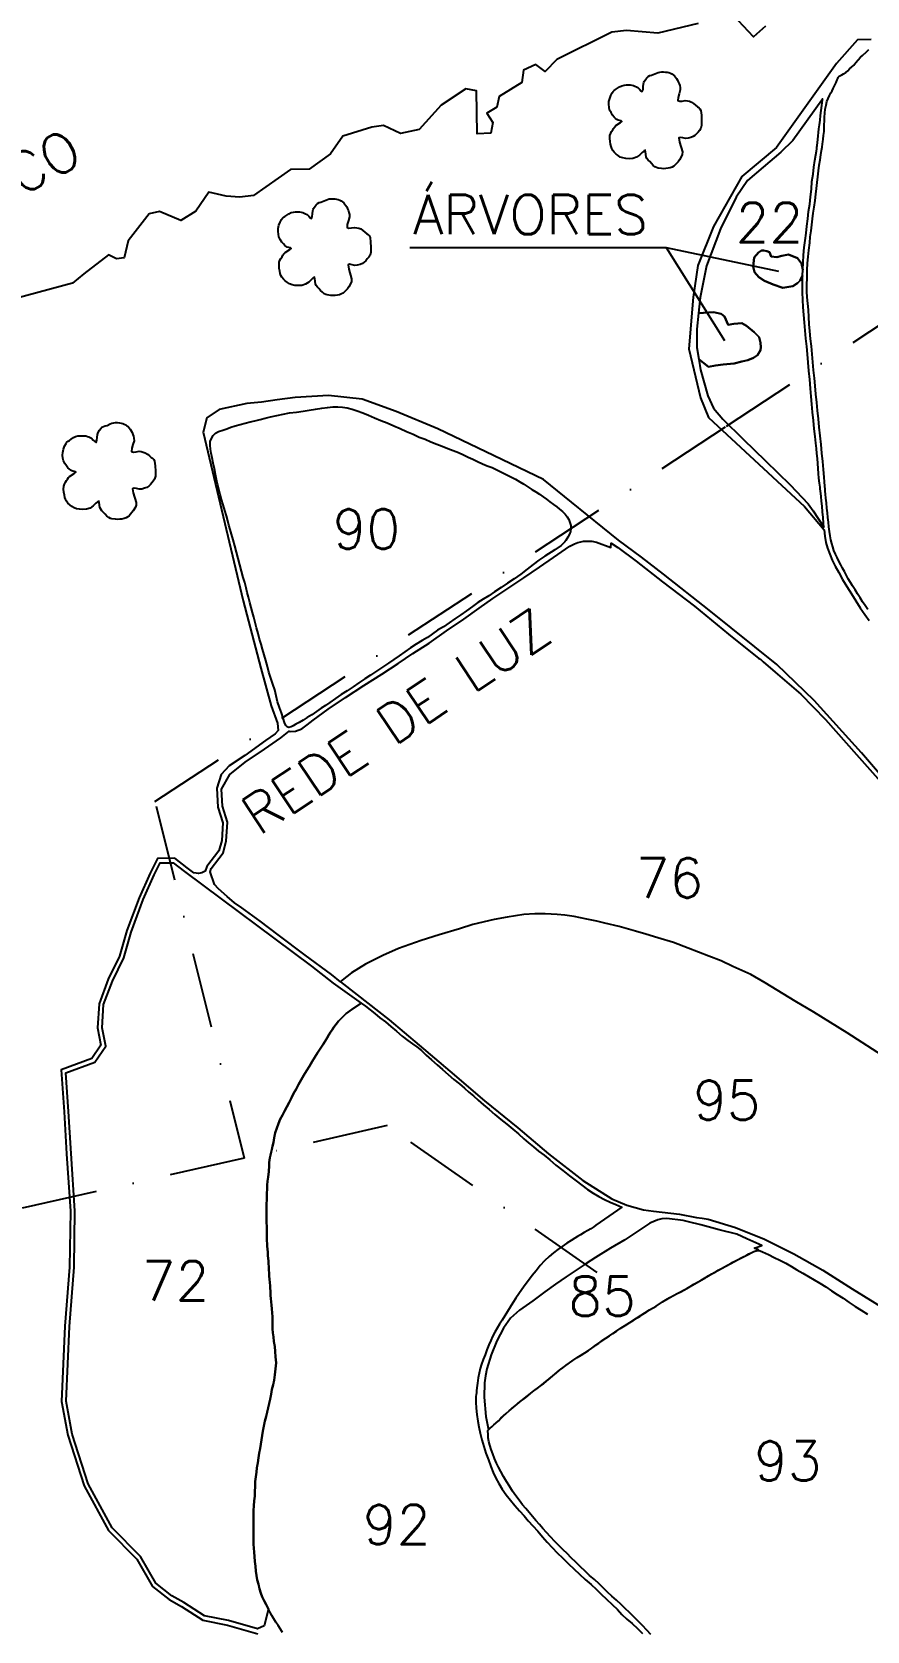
# Model space of a CAD drawing. Header units: feet. Extents: x 755577 to 761517, y 7815288 to 7819488.
# Drawn here: x 757517 to 758068, y 7817571 to 7818626 of the extents above; entities that cross this region are included whole.
import ezdxf

# ---------------------------------------------------------------- set-up
doc = ezdxf.new("R2010")
doc.units = ezdxf.units.FT
doc.header["$MEASUREMENT"] = 0
doc.linetypes.add('CONTINUO', pattern=[0])
doc.linetypes.add('DASHDOT', pattern=[1, 0.5, -0.25, 0, -0.25])
for name, color, linetype in [('0114000209', 1, 'Continuous'), ('0114000209022', 5, 'Continuous'), ('0114000209072', 5, 'Continuous'), ('0114000209076', 5, 'Continuous'), ('0114000209085', 5, 'Continuous'), ('0114000209089', 5, 'Continuous'), ('0114000209090', 5, 'Continuous'), ('0114000209092', 5, 'Continuous'), ('CURSOS_D_AGUA', 4, 'Continuous'), ('H-MATO', 94, 'Continuous'), ('REDE_DE_LUZ', 6, 'DASHDOT'), ('TEXTO', 7, 'Continuous'), ('ÁRVORE', 3, 'Continuous')]:
    doc.layers.add(name, color=color, linetype=linetype)
doc.layers.add('0114000209093', color=5, linetype='Continuous', lineweight=25)
doc.layers.add('0114000209095', color=5, linetype='Continuous', lineweight=25)
doc.styles.add('ROMANS', font='romans')
doc.styles.add('Simplex', font='simplex.shx')

msp = doc.modelspace()

# ---------------------------------------------------------------- linework, layer by layer
at = {"linetype": 'ByBlock'}
msp.add_lwpolyline([(758082, 7817948.4), (758055.3, 7817965.5), (758033.4, 7817979.1), (758020.9, 7817986.4), (758001.2, 7817998.5), (757991.7, 7818003.9), (757979.9, 7818009.3), (757972.2, 7818013), (757964.1, 7818016.1), (757950.3, 7818021.4), (757940.7, 7818025.1), (757930.4, 7818028.3), (757922.4, 7818030.7), (757915.6, 7818032.5), (757904.8, 7818035.6), (757895.4, 7818037.8), (757890.2, 7818039.1), (757883.6, 7818040.5), (757875.2, 7818042.3), (757869, 7818043.2), (757864, 7818043.7), (757856.1, 7818044.1), (757849.3, 7818044.1), (757842, 7818043.7), (757830.9, 7818041.9), (757822.3, 7818040.3), (757808.4, 7818037), (757799.5, 7818034.1), (757786, 7818030.1), (757774.2, 7818026.4), (757759.2, 7818021.1), (757748.9, 7818016.5), (757737.5, 7818010.8), (757728.2, 7818005.1), (757722.1, 7818000.2), (757721.1, 7817999.2)], dxfattribs=at)
at = {"layer": '0114000209'}
for points in [[(758071.2, 7818621), (758062.2, 7818620.8), (758048.3, 7818605.3), (758008.7, 7818549.7), (757985.8, 7818530.6), (757967.2, 7818497.6), (757956.8, 7818471.9), (757953.7, 7818450.9), (757950.8, 7818416.9), (757958.5, 7818384.5), (757963.8, 7818371.7), (758027.2, 7818312.8), (758040.2, 7818297.5), (758040.6, 7818293.3), (758041.3, 7818289.2), (758042.3, 7818285.3), (758043.8, 7818281.4), (758045.5, 7818277.5), (758047.4, 7818273.5), (758049.7, 7818269.2), (758052.2, 7818264.7), (758055, 7818260.1), (758058.1, 7818255.2), (758061.1, 7818250.5), (758063.9, 7818245.9), (758066.9, 7818241.6), (758069.9, 7818237.6)], [(758090.1, 7818120.9), (758064.7, 7818150.2), (758033.6, 7818184.8), (758009, 7818208.6), (757964.2, 7818244.5), (757934.2, 7818268.1), (757919.6, 7818279.5), (757904.5, 7818290.7), (757873.4, 7818315.7), (757855, 7818330.7), (757816.8, 7818348.9), (757785.3, 7818364.1), (757757.7, 7818375.5), (757735.2, 7818383.8), (757713.1, 7818386.1), (757691, 7818384.8), (757679.3, 7818383.2), (757668.9, 7818381.8), (757659.2, 7818380.9), (757640.9, 7818376.8), (757632.7, 7818371.4), (757630.3, 7818361.9), (757656.7, 7818250.6), (757668.4, 7818206.1), (757675.2, 7818181.2), (757679.4, 7818169.8), (757679.8, 7818165.1), (757677.9, 7818162.9), (757671.5, 7818158.4), (757657.9, 7818148.6), (757647.6, 7818141.7), (757642.3, 7818136.1), (757639.5, 7818127), (757640.1, 7818114.5), (757643.4, 7818104), (757642.7, 7818092.4), (757640.7, 7818085.6), (757632.8, 7818075.2), (757631.6, 7818072.3), (757629.4, 7818071.2), (757627.3, 7818070.6), (757624.2, 7818071.2), (757619.9, 7818074.4), (757611.7, 7818080.8), (757600.2, 7818080.5), (757595.4, 7818070.9), (757588.1, 7818054.5), (757580.1, 7818033), (757575.2, 7818016.1), (757567.8, 7818000.9), (757561.7, 7817984.7), (757560.7, 7817968.7), (757562.9, 7817957.4), (757556.9, 7817948.6), (757536.6, 7817941.1), (757538.6, 7817913.4), (757540.2, 7817885.6), (757542.8, 7817847.9), (757542.3, 7817810.9), (757539.1, 7817772), (757536.9, 7817722.1), (757541.1, 7817700), (757551.9, 7817666.6), (757568, 7817637.1), (757586.7, 7817618.2), (757596.9, 7817600.2), (757608, 7817591.5), (757616, 7817587), (757630.2, 7817577.8), (757646.4, 7817574.6), (757666.5, 7817568.9)]]:
    msp.add_lwpolyline(points, dxfattribs=at)
at = {"layer": '0114000209022', "linetype": 'Continuous'}
msp.add_lwpolyline([(758025.9, 7818465.2), (758024.3, 7818462.1), (758022.6, 7818460.3), (758019.4, 7818458.3), (758012.8, 7818457.2), (758006.4, 7818459.4), (758000.7, 7818461.7), (757997.1, 7818464.2), (757994.1, 7818467.5), (757993.2, 7818471.3), (757994, 7818477.2), (757996.9, 7818480.4), (757998.7, 7818481.7), (758000.4, 7818481.9), (758002.3, 7818481.4), (758004, 7818480.6), (758005.1, 7818477.9), (758009, 7818477.3), (758012.1, 7818478.2), (758016.5, 7818479.1), (758022.6, 7818476.8), (758025.1, 7818473.3), (758026, 7818469), (758026, 7818469.1), (758026.2, 7818473.8), (758026.5, 7818478.7), (758026.9, 7818483.7), (758027.5, 7818488.5), (758028.2, 7818493.2), (758028.8, 7818497.8), (758029.4, 7818502.6), (758029.9, 7818507.5), (758030.6, 7818512.4), (758031.1, 7818517.3), (758031.7, 7818522.3), (758032.1, 7818527.3), (758032.8, 7818532.2), (758033.4, 7818536.8), (758034, 7818541.3), (758034.7, 7818545), (758035.1, 7818547.3), (758035.3, 7818548.9), (758035.4, 7818550.1), (758035.5, 7818551.2), (758035.7, 7818553), (758035.9, 7818555), (758036.1, 7818557.4), (758036.4, 7818559.7), (758036.7, 7818562.1), (758037.1, 7818564.8), (758037.4, 7818567.8), (758037.7, 7818570.9), (758038.1, 7818574.1), (758038.5, 7818577.4), (758039, 7818581), (758039.1, 7818581.8), (758038.6, 7818581), (758019.4, 7818554.5), (758011.6, 7818546.8), (757999.8, 7818536.8), (757989.5, 7818528.1), (757982.1, 7818517.1), (757971.8, 7818496.2), (757962.4, 7818471.6), (757958.4, 7818450.8), (757957.3, 7818440.4), (757967.2, 7818441.1), (757972.1, 7818440), (757974.3, 7818438.2), (757976.7, 7818432.7), (757980.5, 7818433.3), (757985.7, 7818433.8), (757988.9, 7818432), (757994, 7818427.8), (757997.2, 7818424.6), (757998.1, 7818420.9), (757998.4, 7818418.1), (757998.1, 7818416.1), (757996.2, 7818412.8), (757993.5, 7818410.9), (757989.7, 7818409.5), (757985.8, 7818408.5), (757980.8, 7818407.2), (757973.4, 7818406.5), (757968.5, 7818406), (757963.8, 7818405.1), (757960.8, 7818407.4), (757957.4, 7818410), (757958.5, 7818403), (757963.3, 7818385.8), (757967.2, 7818377.7), (757973.3, 7818370.6), (757986.7, 7818357.3), (758001.4, 7818342.9), (758017.7, 7818327.1), (758029.5, 7818314.7), (758032.8, 7818310.1), (758040, 7818299.3), (758039.7, 7818301.8), (758039.4, 7818305.6), (758039.1, 7818309.4), (758038.8, 7818313.1), (758038.4, 7818316.4), (758038.1, 7818319.5), (758037.8, 7818323.1), (758037.6, 7818324), (758037.4, 7818325.7), (758037, 7818328.3), (758036.6, 7818331.5), (758036.4, 7818334.7), (758036.2, 7818337.9), (758036, 7818341.2), (758035.7, 7818344.5), (758035.4, 7818347.8), (758035, 7818351.1), (758034.6, 7818354.7), (758034.1, 7818359), (758033.6, 7818364.1), (758033.1, 7818369.6), (758032.5, 7818375.1), (758032, 7818380.3), (758031.6, 7818385.4), (758031.1, 7818390.8), (758030.6, 7818396.6), (758030, 7818402.3), (758029.6, 7818407.9), (758029.1, 7818413.3), (758028.6, 7818418.5), (758028.1, 7818423.7), (758027.6, 7818429), (758027.1, 7818434.3), (758026.7, 7818439.4), (758026.3, 7818444.4), (758026, 7818449.2), (758025.9, 7818454.1), (758025.9, 7818459), (758025.9, 7818464.1)], close=True, dxfattribs=at)
at = {"layer": '0114000209072'}
msp.add_lwpolyline([(757673.4, 7817585.3), (757670.7, 7817574.2), (757666.2, 7817572.1), (757647.1, 7817577.6), (757631.3, 7817580.7), (757617.6, 7817589.6), (757609.7, 7817594), (757599.2, 7817602.2), (757589.1, 7817620), (757570.4, 7817638.9), (757554.6, 7817667.8), (757544, 7817700.7), (757539.9, 7817722.4), (757542.1, 7817771.8), (757545.3, 7817810.8), (757545.8, 7817848), (757543.2, 7817885.8), (757541.6, 7817913.6), (757539.7, 7817939), (757558.8, 7817946.1), (757566.1, 7817956.7), (757563.7, 7817968.9), (757564.7, 7817984.1), (757570.6, 7817999.7), (757578, 7818015), (757582.9, 7818032), (757590.9, 7818053.4), (757598.1, 7818069.7), (757602.1, 7818077.6), (757610.7, 7818077.8), (757618.1, 7818072), (757701.9, 7818009.6), (757716.2, 7817998.3), (757734.7, 7817985.1), (757728.4, 7817981), (757727.1, 7817980), (757726, 7817979.2), (757724.8, 7817978.2), (757723.1, 7817976.7), (757719.7, 7817973.3), (757718.1, 7817971.2), (757716.6, 7817969.2), (757715.4, 7817967.5), (757714.4, 7817965.9), (757713.4, 7817964.1), (757712.1, 7817962.1), (757710.8, 7817960), (757709.3, 7817957.6), (757707.6, 7817955), (757705.9, 7817952.2), (757704, 7817949.4), (757702.3, 7817946.5), (757700.5, 7817943.5), (757698.6, 7817940.4), (757696.8, 7817937.5), (757695.1, 7817934.5), (757693.4, 7817931.4), (757691.7, 7817928.4), (757690.1, 7817925.4), (757688.7, 7817922.5), (757687.1, 7817919.6), (757685.6, 7817916.7), (757684.1, 7817913.8), (757682.7, 7817911.2), (757681.3, 7817908.5), (757680, 7817905.6), (757678.9, 7817902.6), (757678, 7817899.5), (757677.3, 7817896.2), (757676.7, 7817893.2), (757676.2, 7817890.7), (757675.7, 7817888.6), (757675.3, 7817886.7), (757674.8, 7817884.8), (757674.3, 7817883.1), (757674.1, 7817881.5), (757673.9, 7817879.9), (757673.9, 7817878.6), (757673.9, 7817877.3), (757673.9, 7817876.3), (757673.8, 7817875.3), (757673.7, 7817873.8), (757673.5, 7817872.3), (757673.2, 7817870.2), (757672.9, 7817867.6), (757672.7, 7817864.9), (757672.6, 7817862.3), (757672.5, 7817859.8), (757672.4, 7817857.4), (757672.3, 7817855.1), (757672.2, 7817852.9), (757672.2, 7817851), (757672.1, 7817849.1), (757672.1, 7817847.2), (757672.1, 7817845.4), (757672.2, 7817843.7), (757672.2, 7817842.2), (757672.2, 7817840.2), (757672.3, 7817837.9), (757672.4, 7817835.7), (757672.3, 7817833.7), (757672.3, 7817831.9), (757672.4, 7817830), (757672.5, 7817828.3), (757672.6, 7817826.5), (757672.7, 7817824.7), (757672.8, 7817822.8), (757673, 7817820.7), (757673.1, 7817818.5), (757673.3, 7817816.6), (757673.4, 7817815), (757673.6, 7817813.1), (757673.7, 7817811.2), (757673.8, 7817809.1), (757673.9, 7817807), (757674, 7817805), (757674.2, 7817802.9), (757674.4, 7817800.7), (757674.5, 7817798.6), (757674.6, 7817796.8), (757674.8, 7817795.2), (757674.9, 7817793.6), (757674.9, 7817792.2), (757675.1, 7817790.2), (757675.3, 7817787.9), (757675.5, 7817785.7), (757675.7, 7817783.4), (757676, 7817780.8), (757676.1, 7817778), (757676.1, 7817775.4), (757676.1, 7817772.9), (757676.2, 7817770.2), (757676.4, 7817767.6), (757676.7, 7817764.9), (757677.1, 7817761.9), (757677.6, 7817758.4), (757677.9, 7817755.2), (757678.1, 7817751.7), (757678.5, 7817747.8), (757678.2, 7817743.7), (757677.6, 7817739.9), (757677.2, 7817736.3), (757676.5, 7817733.1), (757675.8, 7817730.1), (757675.2, 7817727), (757674.6, 7817723.8), (757673.9, 7817720.8), (757673.3, 7817718), (757672.7, 7817715.2), (757671.9, 7817712.4), (757671.1, 7817709.2), (757670.4, 7817705.9), (757669.8, 7817702.7), (757669.3, 7817699.7), (757668.8, 7817696.8), (757668.4, 7817694), (757668, 7817691.1), (757667.4, 7817688.1), (757666.9, 7817685), (757666.4, 7817681.7), (757665.9, 7817678.5), (757665.5, 7817675.5), (757665.1, 7817672.5), (757664.8, 7817669.4), (757664.7, 7817666.2), (757664.5, 7817662.9), (757664.4, 7817659.8), (757664.1, 7817656.6), (757663.9, 7817653.4), (757663.7, 7817650.2), (757663.5, 7817646.9), (757663.5, 7817643.7), (757663.6, 7817640.8), (757663.6, 7817638.1), (757663.6, 7817635.6), (757663.6, 7817633.2), (757663.7, 7817630.9), (757663.7, 7817628.1), (757663.9, 7817625.4), (757664.1, 7817622.8), (757664.3, 7817619.8), (757664.5, 7817616.7), (757664.9, 7817613.5), (757665.2, 7817610.3), (757665.6, 7817607.3), (757666.1, 7817604.5), (757666.8, 7817601.6), (757667.5, 7817598.6), (757668.4, 7817595.8), (757669.4, 7817593.2), (757670.6, 7817590.7), (757671.9, 7817588.2), (757673.2, 7817585.7)], close=True, dxfattribs=at)
at = {"layer": '0114000209076'}
for points in [[(757721.1, 7817999.2), (757715.1, 7818003.9), (757697.6, 7818016.8), (757679.9, 7818030.2), (757668, 7818039.2), (757656, 7818047.9), (757651, 7818051.4), (757646.3, 7818055.4), (757640.6, 7818060.6), (757637.9, 7818063.5), (757635.1, 7818071.7), (757635.6, 7818073.9), (757640.8, 7818080.6), (757643.5, 7818084.2), (757645.6, 7818091.9), (757646.4, 7818104.6), (757643.1, 7818115), (757642.5, 7818126.4), (757647.9, 7818136.1), (757658.2, 7818144.2), (757670.9, 7818152.7), (757681.6, 7818160.2), (757687.1, 7818164.5), (757687.7, 7818164.3), (757691.4, 7818164.5), (757695.5, 7818166.1), (757699.1, 7818168.8), (757703, 7818171.8), (757712.9, 7818179), (757724.3, 7818186.8), (757736.3, 7818194.7), (757748.3, 7818202.2), (757759.1, 7818209.2), (757768.7, 7818215.8), (757779.5, 7818222.6), (757790.9, 7818230.7), (757802.3, 7818238.6), (757812.5, 7818245.7), (757821.6, 7818252.2), (757842, 7818265.7), (757852.4, 7818272.8), (757861.6, 7818279.3), (757872.3, 7818286.6), (757875.3, 7818288.2), (757877.7, 7818289.1), (757879.6, 7818289.6), (757881.4, 7818289.9), (757883.9, 7818290), (757886.8, 7818289.9), (757890, 7818289.4), (757899.3, 7818285.9), (757899.6, 7818288.6), (757904.1, 7818285.9), (757916.1, 7818276.7), (757933.5, 7818263.2), (757954.5, 7818247), (757977.1, 7818228.6), (757997.1, 7818212.5), (757998.1, 7818212), (757999.9, 7818210.4), (758007.9, 7818203.6), (758024.7, 7818189), (758041.1, 7818172.3), (758061.5, 7818149.2), (758079, 7818129.3)], [(758082, 7817948.4), (758055.3, 7817965.5), (758033.4, 7817979.1), (758020.9, 7817986.4), (758001.2, 7817998.5), (757991.7, 7818003.9), (757979.9, 7818009.3), (757972.2, 7818013), (757964.1, 7818016.1), (757950.3, 7818021.4), (757940.7, 7818025.1), (757930.4, 7818028.3), (757922.4, 7818030.7), (757915.6, 7818032.5), (757904.8, 7818035.6), (757895.4, 7818037.8), (757890.2, 7818039.1), (757883.6, 7818040.5), (757875.2, 7818042.3), (757869, 7818043.2), (757864, 7818043.7), (757856.1, 7818044.1), (757849.3, 7818044.1), (757842, 7818043.7), (757830.9, 7818041.9), (757822.3, 7818040.3), (757808.4, 7818037), (757799.5, 7818034.1), (757786, 7818030.1), (757774.2, 7818026.4), (757759.2, 7818021.1), (757748.9, 7818016.5), (757737.5, 7818010.8), (757728.2, 7818005.1), (757722.1, 7818000.2), (757721.1, 7817999.2)]]:
    msp.add_lwpolyline(points, dxfattribs=at)
at = {"layer": '0114000209085', "elevation": 650.3}
msp.add_lwpolyline([(757994, 7817823.5), (757999.1, 7817825.1), (757989.1, 7817829.5), (757982.6, 7817832.6), (757970.9, 7817835.6), (757958.8, 7817838.9), (757950.7, 7817840.8), (757947, 7817841.7), (757936.4, 7817842.9), (757933.1, 7817842.7), (757930.3, 7817842), (757925.2, 7817839.8), (757913.2, 7817832), (757908.6, 7817829), (757899.1, 7817823.3), (757889.3, 7817817.2), (757883, 7817813.2), (757876.5, 7817808.9), (757869.8, 7817804.4), (757862.9, 7817799.6), (757855.9, 7817794.5), (757847.8, 7817788.6), (757839.2, 7817782.4), (757833.1, 7817777.2), (757828.6, 7817770.7), (757824.1, 7817762.2), (757820.4, 7817753), (757817.6, 7817743.8), (757816.6, 7817739.1), (757816, 7817734.5), (757815.7, 7817725.1), (757816.8, 7817712.2), (757818.6, 7817703.6), (757818.8, 7817703.8), (757819.8, 7817704.6), (757822.2, 7817706.7), (757825.3, 7817709.5), (757828.5, 7817712.7), (757832.2, 7817716), (757840.3, 7817722.7), (757848.6, 7817729.2), (757852.8, 7817732.3), (757861.2, 7817739.1), (757865.6, 7817742.8), (757872.1, 7817747.7), (757877.2, 7817751.2), (757882.3, 7817754.3), (757886.9, 7817757.4), (757891.4, 7817760.8), (757898.4, 7817765.6), (757905.5, 7817770.3), (757912, 7817774.3), (757916.3, 7817777.1), (757924.9, 7817782.6), (757929.2, 7817785.2), (757933.4, 7817787.9), (757938.2, 7817790.8), (757943.2, 7817793.5), (757949.6, 7817796.7), (757951.8, 7817798.2), (757958.9, 7817802.3), (757966, 7817806.4), (757972.4, 7817810), (757978.1, 7817813.1), (757983.3, 7817816), (757988.6, 7817818.6), (757993.8, 7817821.3), (757996.8, 7817822.2)], close=True, dxfattribs=at)
at = {"layer": '0114000209089'}
msp.add_lwpolyline([(758069, 7818244.9), (758067.2, 7818247.5), (758065.5, 7818250), (758063.9, 7818252.6), (758062.2, 7818255.3), (758060.5, 7818257.9), (758058.9, 7818260.4), (758057.4, 7818262.8), (758056, 7818265.2), (758054.6, 7818267.7), (758053.5, 7818270), (758052.3, 7818272.2), (758051.2, 7818274.4), (758049.9, 7818276.8), (758048.7, 7818279.2), (758047.6, 7818281.5), (758046.6, 7818283.9), (758045.8, 7818286.2), (758045.1, 7818288.5), (758044.6, 7818290.8), (758044.1, 7818293.5), (758043.7, 7818296.4), (758043.3, 7818299.4), (758042.9, 7818302.6), (758042.6, 7818305.6), (758042.3, 7818308.6), (758041.9, 7818311.8), (758041.7, 7818315.2), (758041.3, 7818318.3), (758041.1, 7818321.1), (758040.9, 7818323), (758040.9, 7818324.2), (758040.5, 7818326.2), (758040.4, 7818329.2), (758040.1, 7818332.3), (758039.7, 7818337.2), (758039.2, 7818342.5), (758038.7, 7818348.1), (758038.1, 7818353.7), (758037.5, 7818359.4), (758036.9, 7818365.2), (758036.4, 7818370.8), (758035.7, 7818376.2), (758035.2, 7818381.6), (758034.6, 7818387), (758034.1, 7818392.4), (758033.7, 7818397.6), (758033.2, 7818402.9), (758032.7, 7818408.2), (758032.3, 7818413.5), (758031.7, 7818418.6), (758031.2, 7818423.6), (758030.7, 7818428.5), (758030.3, 7818433.2), (758030, 7818437.9), (758029.7, 7818442.6), (758029.3, 7818446.9), (758029, 7818450.9), (758028.8, 7818454.8), (758028.8, 7818459.1), (758028.9, 7818463.8), (758029, 7818468.8), (758029.2, 7818473.4), (758029.6, 7818477.6), (758030, 7818482.1), (758030.6, 7818486.8), (758031, 7818490.9), (758031.5, 7818494.8), (758031.9, 7818498.8), (758032.4, 7818502.7), (758032.9, 7818506.5), (758033.5, 7818510.5), (758034.1, 7818514.7), (758034.6, 7818518.9), (758035, 7818522.8), (758035.5, 7818526.7), (758036, 7818530.5), (758036.4, 7818534.4), (758036.9, 7818538.1), (758037.4, 7818541.6), (758037.9, 7818544.9), (758038.4, 7818547.7), (758038.9, 7818549.9), (758039.1, 7818552.1), (758039.3, 7818553.6), (758039.5, 7818555.3), (758039.8, 7818557.7), (758040.1, 7818560.4), (758040.2, 7818562.9), (758040.2, 7818565), (758040.3, 7818567.1), (758040.3, 7818569.7), (758040.5, 7818572.4), (758040.9, 7818575.1), (758041.5, 7818577.8), (758042, 7818580.2), (758042.7, 7818582.2), (758043.6, 7818584.2), (758044.5, 7818585.8), (758045.4, 7818587.2), (758046.1, 7818588.7), (758047, 7818590.4), (758048.1, 7818592.6), (758048.7, 7818594.4), (758049.1, 7818595.4), (758049.4, 7818595.9), (758049.7, 7818596.4), (758050.1, 7818596.8), (758050.5, 7818597), (758050.9, 7818597.2), (758051.7, 7818597.7), (758052.8, 7818598.4), (758054.4, 7818599.3), (758055.8, 7818600.4), (758056.9, 7818601.6), (758058.2, 7818602.8), (758059.6, 7818604.2), (758061.1, 7818605.8), (758062.5, 7818607.6), (758064.1, 7818609.3), (758065.5, 7818610.6), (758068, 7818612.9), (758069.7, 7818614.4)], dxfattribs=at)
at = {"layer": '0114000209090'}
msp.add_lwpolyline([(757851.9, 7818277.4), (757848.2, 7818274.5), (757844.2, 7818271.6), (757840, 7818268.3), (757835.7, 7818265.1), (757831.3, 7818262.2), (757827, 7818259.3), (757822.7, 7818256.5), (757818.8, 7818253.9), (757815.2, 7818251.7), (757811.6, 7818249.4), (757808, 7818246.8), (757804.2, 7818244), (757800.3, 7818241.4), (757796.5, 7818238.7), (757792.7, 7818236.1), (757789, 7818233.5), (757785.1, 7818231.2), (757781.7, 7818228.8), (757778.3, 7818226.5), (757774.8, 7818224.4), (757770.9, 7818222.1), (757767.1, 7818219.6), (757763.4, 7818217), (757759.8, 7818214.3), (757756.3, 7818211.8), (757752.6, 7818209.5), (757748.7, 7818206.9), (757744.7, 7818204.2), (757740.9, 7818201.6), (757737, 7818199.1), (757733.2, 7818196.5), (757729.3, 7818193.9), (757725.4, 7818191.3), (757721.5, 7818188.7), (757717.6, 7818186.1), (757714, 7818183.6), (757711, 7818181.6), (757708.3, 7818179.7), (757705.1, 7818177.6), (757702, 7818175.4), (757699.1, 7818173.6), (757696.3, 7818171.8), (757693.8, 7818170.4), (757691.5, 7818169.2), (757689.7, 7818168.1), (757688.4, 7818167.5), (757687, 7818167.1), (757686.2, 7818167.2), (757685.9, 7818167.5), (757685.6, 7818167.7), (757685, 7818168.4), (757684, 7818170.2), (757683.2, 7818173.2), (757682.1, 7818176.6), (757680.8, 7818180.3), (757679.5, 7818184), (757678.5, 7818187.9), (757677.6, 7818191.8), (757676.4, 7818195.7), (757675.1, 7818199.6), (757673.8, 7818203.5), (757672.9, 7818207.3), (757671.8, 7818211.2), (757670.7, 7818215), (757669.6, 7818218.6), (757668.6, 7818221.9), (757667.6, 7818225.4), (757666.6, 7818229), (757665.6, 7818232.7), (757664.8, 7818236.3), (757663.9, 7818239.8), (757663, 7818243), (757662.1, 7818246.2), (757661.1, 7818249.6), (757660.2, 7818253), (757659.4, 7818256.2), (757658.7, 7818259.2), (757657.9, 7818262.6), (757656.8, 7818266.1), (757655.6, 7818270.1), (757654.5, 7818274.3), (757653.4, 7818278.5), (757652.3, 7818282.8), (757651.3, 7818287), (757650.2, 7818290.9), (757649.1, 7818294.5), (757648.2, 7818297.7), (757647.4, 7818300.6), (757646.7, 7818303.4), (757645.7, 7818306.6), (757644.7, 7818310.2), (757643.5, 7818313.9), (757642.5, 7818317.4), (757641.7, 7818320.8), (757640.8, 7818324.2), (757639.9, 7818327.5), (757639.1, 7818330.7), (757638.5, 7818334), (757637.8, 7818337.7), (757637, 7818341.5), (757636.3, 7818345), (757635.7, 7818348), (757635.3, 7818350.7), (757635.1, 7818353.3), (757635.1, 7818355.7), (757635.8, 7818357.8), (757637, 7818359.7), (757638.5, 7818361.2), (757640.6, 7818362.4), (757643.3, 7818363.3), (757645.9, 7818364.2), (757648.7, 7818365.2), (757651.6, 7818366), (757654.7, 7818367), (757658, 7818367.9), (757661.3, 7818368.8), (757664.5, 7818369.5), (757667.9, 7818370.3), (757671.4, 7818371.2), (757674.9, 7818372.1), (757678.9, 7818373), (757683.1, 7818373.8), (757687.4, 7818374.6), (757691.9, 7818375.2), (757696.3, 7818375.8), (757700.4, 7818376.5), (757704.5, 7818377.2), (757708.6, 7818377.8), (757712.5, 7818378.3), (757716, 7818378.6), (757719.3, 7818378.7), (757722.3, 7818378.4), (757725.3, 7818378), (757728.6, 7818377.2), (757732.1, 7818376.1), (757735.7, 7818374.6), (757739.5, 7818373.1), (757743.5, 7818371.4), (757747.6, 7818369.7), (757751.9, 7818368), (757756.2, 7818366.2), (757760.4, 7818364.4), (757764.6, 7818362.3), (757768.9, 7818360.5), (757773, 7818358.7), (757776.8, 7818357.2), (757780.6, 7818355.6), (757784.5, 7818354.1), (757788.1, 7818352.7), (757791.8, 7818351.2), (757795.4, 7818349.9), (757798.9, 7818348.5), (757802.2, 7818347), (757805.3, 7818345.5), (757808.4, 7818344), (757811.5, 7818342.5), (757814.6, 7818341.1), (757817.8, 7818339.8), (757821, 7818338.5), (757824.2, 7818337.1), (757827.3, 7818335.6), (757830.4, 7818334), (757833.5, 7818332.5), (757836.5, 7818330.9), (757839.4, 7818329.2), (757842, 7818327.6), (757844.5, 7818325.8), (757847.2, 7818324.1), (757849.9, 7818322.5), (757852.4, 7818321), (757854.8, 7818319.3), (757857, 7818317.6), (757859.2, 7818315.9), (757861.5, 7818314.2), (757863.7, 7818312.6), (757865.6, 7818311), (757867.4, 7818309.5), (757869.2, 7818307.7), (757870.6, 7818306), (757871.7, 7818304.2), (757872.4, 7818302.4), (757872.9, 7818300.3), (757873, 7818298.1), (757872.8, 7818296.3), (757872.2, 7818294.6), (757871.1, 7818292.6), (757869.6, 7818290.4), (757869, 7818289.5), (757866.5, 7818287.2), (757862.4, 7818284.3), (757855.9, 7818280.1)], close=True, dxfattribs=at)
at = {"layer": '0114000209092'}
msp.add_lwpolyline([(757682.8, 7817569.8), (757681.5, 7817571.9), (757679.9, 7817574.3), (757678.4, 7817576.5), (757677, 7817578.8), (757675.7, 7817581), (757674.4, 7817583.3), (757673.2, 7817585.7), (757671.9, 7817588.2), (757670.6, 7817590.7), (757669.4, 7817593.2), (757668.4, 7817595.8), (757667.5, 7817598.6), (757666.8, 7817601.6), (757666.1, 7817604.5), (757665.6, 7817607.3), (757665.2, 7817610.3), (757664.9, 7817613.5), (757664.5, 7817616.7), (757664.3, 7817619.8), (757664.1, 7817622.8), (757663.9, 7817625.4), (757663.7, 7817628.1), (757663.7, 7817630.9), (757663.6, 7817633.2), (757663.6, 7817635.6), (757663.6, 7817638.1), (757663.6, 7817640.8), (757663.5, 7817643.7), (757663.5, 7817646.9), (757663.7, 7817650.2), (757663.9, 7817653.4), (757664.1, 7817656.6), (757664.4, 7817659.8), (757664.5, 7817662.9), (757664.7, 7817666.2), (757664.8, 7817669.4), (757665.1, 7817672.5), (757665.5, 7817675.5), (757665.9, 7817678.5), (757666.4, 7817681.7), (757666.9, 7817685), (757667.4, 7817688.1), (757668, 7817691.1), (757668.4, 7817694), (757668.8, 7817696.8), (757669.3, 7817699.7), (757669.8, 7817702.7), (757670.4, 7817705.9), (757671.1, 7817709.2), (757671.9, 7817712.4), (757672.7, 7817715.2), (757673.3, 7817718), (757673.9, 7817720.8), (757674.6, 7817723.8), (757675.2, 7817727), (757675.8, 7817730.1), (757676.5, 7817733.1), (757677.2, 7817736.3), (757677.6, 7817739.9), (757678.2, 7817743.7), (757678.5, 7817747.8), (757678.1, 7817751.7), (757677.9, 7817755.2), (757677.6, 7817758.4), (757677.1, 7817761.9), (757676.7, 7817764.9), (757676.4, 7817767.6), (757676.2, 7817770.2), (757676.1, 7817772.9), (757676.1, 7817775.4), (757676.1, 7817778), (757676, 7817780.8), (757675.7, 7817783.4), (757675.5, 7817785.7), (757675.3, 7817787.9), (757675.1, 7817790.2), (757674.9, 7817792.2), (757674.9, 7817793.6), (757674.8, 7817795.2), (757674.6, 7817796.8), (757674.5, 7817798.6), (757674.4, 7817800.7), (757674.2, 7817802.9), (757674, 7817805), (757673.9, 7817807), (757673.8, 7817809.1), (757673.7, 7817811.2), (757673.6, 7817813.1), (757673.4, 7817815), (757673.3, 7817816.6), (757673.1, 7817818.5), (757673, 7817820.7), (757672.8, 7817822.8), (757672.7, 7817824.7), (757672.6, 7817826.5), (757672.5, 7817828.3), (757672.4, 7817830), (757672.3, 7817831.9), (757672.3, 7817833.7), (757672.4, 7817835.7), (757672.3, 7817837.9), (757672.2, 7817840.2), (757672.2, 7817842.2), (757672.2, 7817843.7), (757672.1, 7817845.4), (757672.1, 7817847.2), (757672.1, 7817849.1), (757672.2, 7817851), (757672.2, 7817852.9), (757672.3, 7817855.1), (757672.4, 7817857.4), (757672.5, 7817859.8), (757672.6, 7817862.3), (757672.7, 7817864.9), (757672.9, 7817867.6), (757673.2, 7817870.2), (757673.5, 7817872.3), (757673.7, 7817873.8), (757673.8, 7817875.3), (757673.9, 7817876.3), (757673.9, 7817877.3), (757673.9, 7817878.6), (757673.9, 7817879.9), (757674.1, 7817881.5), (757674.3, 7817883.1), (757674.8, 7817884.8), (757675.3, 7817886.7), (757675.7, 7817888.6), (757676.2, 7817890.7), (757676.7, 7817893.2), (757677.3, 7817896.2), (757678, 7817899.5), (757678.9, 7817902.6), (757680, 7817905.6), (757681.3, 7817908.5), (757682.7, 7817911.2), (757684.1, 7817913.8), (757685.6, 7817916.7), (757687.1, 7817919.6), (757688.7, 7817922.5), (757690.1, 7817925.4), (757691.7, 7817928.4), (757693.4, 7817931.4), (757695.1, 7817934.5), (757696.8, 7817937.5), (757698.6, 7817940.4), (757700.5, 7817943.5), (757702.3, 7817946.5), (757704, 7817949.4), (757705.9, 7817952.2), (757707.6, 7817955), (757709.3, 7817957.6), (757710.8, 7817960), (757712.1, 7817962.1), (757713.4, 7817964.1), (757714.4, 7817965.9), (757715.4, 7817967.5), (757716.6, 7817969.2), (757718.1, 7817971.2), (757719.7, 7817973.3), (757723.1, 7817976.7), (757724.8, 7817978.2), (757726, 7817979.2), (757727.1, 7817980), (757728.4, 7817981), (757734.7, 7817985.1), (757737.5, 7817983), (757740.6, 7817980.7), (757743.6, 7817978.2), (757747, 7817975.5), (757750.6, 7817972.7), (757754.3, 7817969.7), (757758, 7817966.6), (757761.8, 7817963.3), (757765.5, 7817960.5), (757768.4, 7817958.2), (757771.4, 7817956.2), (757774.4, 7817953.8), (757777.5, 7817950.8), (757781, 7817947.6), (757784.7, 7817944.3), (757788.4, 7817941.2), (757792.1, 7817938), (757795.8, 7817934.8), (757799.5, 7817931.8), (757802.8, 7817928.9), (757805.7, 7817926.3), (757808.8, 7817923.9), (757811.9, 7817921.1), (757815.3, 7817918), (757819, 7817914.8), (757822.9, 7817911.6), (757826.9, 7817908.3), (757830.8, 7817905.2), (757834.7, 7817902), (757838.5, 7817898.8), (757841.9, 7817895.6), (757845.1, 7817892.8), (757848.3, 7817890.2), (757851.7, 7817887.5), (757855.3, 7817884.7), (757859.1, 7817881.6), (757863.1, 7817878.2), (757867.6, 7817874.7), (757872.1, 7817871.2), (757876.5, 7817867.9), (757880.3, 7817864.9), (757884, 7817862.2), (757887.7, 7817859.8), (757891.4, 7817857.6), (757895.1, 7817855.6), (757898.9, 7817853.8), (757902.7, 7817852.2), (757906.7, 7817850.5), (757889.5, 7817838.5), (757888.1, 7817837.5), (757886.2, 7817836.2), (757884.1, 7817835), (757881.7, 7817833.7), (757879.3, 7817832.3), (757877.3, 7817831.1), (757875.6, 7817830), (757873.3, 7817828.4), (757870.4, 7817826.7), (757867.3, 7817824.6), (757864.5, 7817822.6), (757861.6, 7817820.4), (757858.7, 7817817.9), (757855.6, 7817815), (757852.7, 7817811.9), (757850.1, 7817808.5), (757847.5, 7817805.3), (757845.1, 7817802.1), (757842.8, 7817799.1), (757840.7, 7817796.1), (757838.7, 7817793.2), (757836.7, 7817790.3), (757834.8, 7817787.4), (757833, 7817784.5), (757831.2, 7817781.6), (757829.4, 7817778.7), (757827.7, 7817775.9), (757825.9, 7817773.2), (757824.3, 7817770.5), (757822.8, 7817767.9), (757821.4, 7817765.2), (757820.1, 7817762.4), (757818.8, 7817759.5), (757817.6, 7817756.4), (757816.4, 7817753.1), (757815.2, 7817750), (757814.1, 7817746.9), (757813.2, 7817743.9), (757812.5, 7817741), (757811.9, 7817737.8), (757811.3, 7817734.4), (757811, 7817731.3), (757810.8, 7817729.3), (757810.7, 7817728.5), (757810.7, 7817727.6), (757810.6, 7817726.8), (757810.4, 7817725.5), (757810.4, 7817725.2), (757810.4, 7817724.4), (757810.3, 7817721.8), (757810.5, 7817717.9), (757811, 7817713.6), (757811.6, 7817709.3), (757812.2, 7817705.4), (757813.1, 7817701.3), (757814.3, 7817696.8), (757815.5, 7817692.5), (757817, 7817688.2), (757818.6, 7817683.7), (757820.3, 7817679.4), (757821.8, 7817675.4), (757823.6, 7817671.7), (757825.5, 7817668.1), (757827.7, 7817664.4), (757830.3, 7817660.7), (757833.2, 7817657), (757836.1, 7817653.5), (757839.1, 7817650.1), (757842.1, 7817646.7), (757844.9, 7817643.4), (757848, 7817640.2), (757851.1, 7817636.6), (757854.2, 7817632.9), (757857.4, 7817629.3), (757860.6, 7817625.8), (757864, 7817622.3), (757867.7, 7817618.7), (757871.4, 7817615.1), (757875.1, 7817611.6), (757878.8, 7817608.2), (757882.5, 7817604.8), (757886.3, 7817601.5), (757889.6, 7817598.4), (757893, 7817595.1), (757896.6, 7817591.8), (757900.3, 7817588.3), (757903.7, 7817584.9), (757906.7, 7817581.6), (757909.9, 7817578.6), (757913.5, 7817575.6), (757917, 7817572.3), (757920.3, 7817569.1)], dxfattribs=at)
at = {"layer": '0114000209093'}
msp.add_lwpolyline([(757925.8, 7817568.5), (757923.1, 7817571.3), (757920.3, 7817574.3), (757917.5, 7817577.2), (757914.6, 7817580.1), (757911.7, 7817582.9), (757908.9, 7817585.5), (757906.3, 7817588.3), (757903.2, 7817591), (757900.1, 7817593.7), (757897.2, 7817596.3), (757894.5, 7817599.1), (757891.6, 7817601.9), (757888.5, 7817604.7), (757885.3, 7817607.4), (757882.4, 7817610.2), (757879.3, 7817613.1), (757876.2, 7817616.1), (757873.2, 7817619), (757870.6, 7817621.8), (757868, 7817624.3), (757865.3, 7817627), (757862.4, 7817629.9), (757859.6, 7817632.9), (757857, 7817635.7), (757854.6, 7817638.4), (757852.2, 7817641), (757849.9, 7817643.7), (757847.7, 7817646.4), (757845.5, 7817649), (757843.3, 7817651.5), (757841.1, 7817654.1), (757838.9, 7817657), (757836.7, 7817660), (757834.6, 7817663.1), (757832.5, 7817666.3), (757830.5, 7817669.5), (757828.5, 7817672.8), (757826.7, 7817676), (757825.2, 7817678.9), (757824, 7817681.6), (757822.7, 7817684.6), (757821.5, 7817687.6), (757820.4, 7817690.6), (757819.6, 7817693.3), (757818.9, 7817695.9), (757818.5, 7817698.3), (757818.4, 7817700.2), (757818.2, 7817703.1), (757818.8, 7817703.8), (757819.8, 7817704.6), (757821.1, 7817705.7), (757822.2, 7817706.7), (757823.5, 7817707.9), (757825.3, 7817709.5), (757826.9, 7817711.1), (757828.5, 7817712.7), (757830.3, 7817714.3), (757832.2, 7817716), (757834.2, 7817717.7), (757836.3, 7817719.4), (757838.3, 7817721.1), (757840.3, 7817722.7), (757842.3, 7817724.2), (757844.4, 7817725.7), (757846.4, 7817727.4), (757848.6, 7817729.2), (757850.7, 7817730.8), (757852.8, 7817732.3), (757854.9, 7817733.9), (757857, 7817735.7), (757859.1, 7817737.4), (757861.2, 7817739.1), (757863.4, 7817741), (757865.6, 7817742.8), (757867.8, 7817744.5), (757870, 7817746.1), (757872.1, 7817747.7), (757874.6, 7817749.4), (757877.2, 7817751.2), (757879.7, 7817752.8), (757882.3, 7817754.3), (757884.6, 7817755.8), (757886.9, 7817757.4), (757889.1, 7817759.1), (757891.4, 7817760.8), (757893.7, 7817762.4), (757896, 7817764), (757898.4, 7817765.6), (757900.8, 7817767.1), (757903.2, 7817768.7), (757905.5, 7817770.3), (757907.8, 7817771.6), (757909.9, 7817773), (757912, 7817774.3), (757914.1, 7817775.7), (757916.3, 7817777.1), (757918.4, 7817778.4), (757920.5, 7817779.8), (757922.7, 7817781.1), (757924.9, 7817782.6), (757927.2, 7817784), (757929.2, 7817785.2), (757931.3, 7817786.5), (757933.4, 7817787.9), (757935.7, 7817789.4), (757938.2, 7817790.8), (757940.7, 7817792.2), (757943.2, 7817793.5), (757945.5, 7817794.6), (757947.6, 7817795.6), (757949.6, 7817796.7), (757951.8, 7817798.2), (757954.2, 7817799.7), (757956.6, 7817801), (757958.9, 7817802.3), (757961.3, 7817803.7), (757963.7, 7817805.1), (757966, 7817806.4), (757968.2, 7817807.6), (757970.3, 7817808.8), (757972.4, 7817810), (757974.4, 7817811.1), (757976.3, 7817812.1), (757978.1, 7817813.1), (757979.9, 7817814.1), (757981.7, 7817815.1), (757983.3, 7817816), (757984.9, 7817816.8), (757986.7, 7817817.7), (757988.6, 7817818.6), (757990.4, 7817819.6), (757991.9, 7817820.4), (757993.8, 7817821.3), (757995.3, 7817821.7), (757996.6, 7817821.8), (757998, 7817821.6), (757999.4, 7817821), (758003.3, 7817819.2), (758007.1, 7817817.3), (758010.9, 7817815.4), (758014.8, 7817813.4), (758018.5, 7817811.3), (758022.2, 7817809.2), (758026, 7817807), (758029.7, 7817804.8), (758033.5, 7817802.5), (758037.3, 7817800.2), (758041.2, 7817797.8), (758045, 7817795.3), (758048.8, 7817792.8), (758052.7, 7817790.3), (758056.7, 7817787.6), (758060.6, 7817785), (758064.6, 7817782.5), (758068.7, 7817779.9)], dxfattribs=at)
at = {"layer": '0114000209095', "linetype": 'ByBlock'}
msp.add_lwpolyline([(758082, 7817948.4), (758055.3, 7817965.5), (758033.4, 7817979.1), (758020.9, 7817986.4), (758001.2, 7817998.5), (757991.7, 7818003.9), (757979.9, 7818009.3), (757972.2, 7818013), (757964.1, 7818016.1), (757950.3, 7818021.4), (757940.7, 7818025.1), (757930.4, 7818028.3), (757922.4, 7818030.7), (757915.6, 7818032.5), (757904.8, 7818035.6), (757895.4, 7818037.8), (757890.2, 7818039.1), (757883.6, 7818040.5), (757875.2, 7818042.3), (757869, 7818043.2), (757864, 7818043.7), (757856.1, 7818044.1), (757849.3, 7818044.1), (757842, 7818043.7), (757830.9, 7818041.9), (757822.3, 7818040.3), (757808.4, 7818037), (757799.5, 7818034.1), (757786, 7818030.1), (757774.2, 7818026.4), (757759.2, 7818021.1), (757748.9, 7818016.5), (757737.5, 7818010.8), (757728.2, 7818005.1), (757722.1, 7818000.2), (757721.1, 7817999.2), (757732.1, 7817990.5), (757753.2, 7817974), (757772.9, 7817957.4), (757793.2, 7817940.3), (757816, 7817920.6), (757837.9, 7817902.7), (757858.2, 7817885.6), (757880.9, 7817868), (757900.1, 7817855.9), (757909.9, 7817851.8), (757921, 7817848.6), (757927.5, 7817847.9), (757944.6, 7817845.9), (757956, 7817843.7), (757959.7, 7817843.2), (757963.6, 7817842.5), (757981.7, 7817837.1), (758000.8, 7817829.3), (758020.2, 7817819.7), (758039.3, 7817808.8), (758058.6, 7817796.6), (758081, 7817782.8)], dxfattribs=at)
at = {"layer": 'CURSOS_D_AGUA', "color": 174}
for points in [[(758001.4, 7818629.8), (757993.5, 7818622.9), (757983.5, 7818633.3)], [(757957.1, 7818631.6), (757930.4, 7818625.3), (757909.7, 7818627.1), (757900, 7818626), (757863.8, 7818607.9), (757856.1, 7818600), (757849.9, 7818604.6), (757841.8, 7818600.8), (757840.6, 7818592.7), (757825.8, 7818583.5), (757824.1, 7818576.5), (757817.6, 7818572.5), (757821.6, 7818566.2), (757820.2, 7818559.3), (757811.1, 7818558.8), (757810.8, 7818587.2), (757803.8, 7818588.5), (757787.5, 7818577.8), (757773, 7818561.7), (757760.6, 7818559.1), (757749.4, 7818564.2), (757741.6, 7818563.2), (757722.6, 7818557.2), (757714.5, 7818545.5), (757700.3, 7818535.5), (757688, 7818535.3), (757663.5, 7818518), (757654.6, 7818517), (757645.5, 7818517.6), (757634.1, 7818520.4), (757625.5, 7818507.7), (757615.6, 7818501.7), (757601.6, 7818507.5), (757594.7, 7818505.9), (757581, 7818488.2), (757578.2, 7818477), (757573.1, 7818476.2), (757568, 7818478.9), (757551.6, 7818466.3), (757544.2, 7818460.2), (757505.9, 7818449.8)]]:
    msp.add_lwpolyline(points, dxfattribs=at)
at = {"layer": 'H-MATO', "linetype": 'CONTINUO'}
for points in [[(757921.7, 7818547.9), (757920, 7818546.4), (757918.2, 7818544.8), (757916.2, 7818543.3), (757913.8, 7818542.6), (757911.4, 7818542.4), (757909.2, 7818542.5), (757907.3, 7818542.9), (757905.6, 7818543.5), (757904.2, 7818544.4), (757902.8, 7818545.4), (757901.6, 7818546.6), (757900.6, 7818547.9), (757900, 7818549.1), (757899.5, 7818550.4), (757899.2, 7818551.9), (757898.9, 7818553.8), (757898.7, 7818555.8), (757898.8, 7818557.7), (757899.3, 7818559.2), (757899.9, 7818560.4), (757900.7, 7818561.5), (757901.2, 7818562.4), (757901.9, 7818563.3), (757902.7, 7818564.2), (757905.7, 7818566.2), (757906.7, 7818566.9), (757906.3, 7818567.3), (757904.2, 7818567.8), (757903.3, 7818568.3), (757902.5, 7818568.9), (757901.6, 7818569.9), (757900.5, 7818571.2), (757899.5, 7818572.8), (757898.6, 7818574.5), (757898.2, 7818576.3), (757898, 7818578.2), (757898.1, 7818580.1), (757898.7, 7818582.2), (757899.4, 7818584.2), (757900.3, 7818585.9), (757900.9, 7818586.8), (757901.6, 7818587.5), (757902.5, 7818588), (757903.8, 7818588.9), (757905.2, 7818589.8), (757906.6, 7818590.5), (757908.1, 7818590.9), (757909.6, 7818591.1), (757910.9, 7818591.1), (757912.2, 7818591.1), (757913.3, 7818590.9), (757914.4, 7818590.6), (757915.3, 7818590.3), (757916.2, 7818589.9), (757917.1, 7818589.4), (757918.2, 7818588.2), (757919.2, 7818587.2), (757920.1, 7818586.7), (757920.6, 7818588.1), (757920.8, 7818589.9), (757921, 7818591.8), (757921.2, 7818592.6), (757921.4, 7818593.3), (757922.4, 7818594.8), (757923.1, 7818595.8), (757924, 7818596.7), (757925.1, 7818597.2), (757926.2, 7818597.5), (757927.3, 7818597.9), (757929.5, 7818598.9), (757930.6, 7818599.3), (757931.8, 7818599.5), (757933, 7818599.7), (757934.2, 7818599.7), (757935.4, 7818599.6), (757936.6, 7818599.4), (757937.7, 7818599.2), (757938.7, 7818598.8), (757939.6, 7818598.3), (757940.5, 7818597.7), (757941.3, 7818597), (757942, 7818596.3), (757942.6, 7818595.4), (757943.3, 7818594.3), (757943.9, 7818593.1), (757944.4, 7818591.8), (757944.8, 7818590.7), (757945.1, 7818589.4), (757945.1, 7818587.8), (757944.4, 7818585.3), (757943.7, 7818582.8), (757943.5, 7818580.7), (757944.8, 7818580.3), (757946.5, 7818580.4), (757948.5, 7818580.8), (757949.9, 7818580.6), (757951.3, 7818580.3), (757952.6, 7818579.8), (757954, 7818578.8), (757955.3, 7818577.8), (757956.5, 7818576.7), (757957.4, 7818576.2), (757958.2, 7818575.4), (757958.7, 7818574.2), (757959.1, 7818571.1), (757959.3, 7818567.7), (757959.3, 7818564.4), (757958.7, 7818562.5), (757957.9, 7818561.1), (757956.9, 7818559.9), (757955.9, 7818558.8), (757954.9, 7818557.8), (757953.7, 7818557), (757952.1, 7818556.4), (757950.3, 7818555.9), (757948.6, 7818555.7), (757946.8, 7818556.2), (757945.2, 7818556.4), (757944.2, 7818556.1), (757944.7, 7818553.3), (757946.6, 7818546.9), (757946.5, 7818545.2), (757946.1, 7818544), (757944.7, 7818541.6), (757943.8, 7818540.4), (757942.8, 7818539.2), (757941.9, 7818538.3), (757941, 7818537.5), (757939.9, 7818536.9), (757938.6, 7818536.4), (757937.2, 7818536.1), (757935.7, 7818535.9), (757934.3, 7818535.8), (757932.9, 7818535.9), (757930.5, 7818536.2), (757929.5, 7818536.5), (757928.5, 7818537), (757927.3, 7818538), (757926.1, 7818539.2), (757925, 7818540.5), (757924, 7818541.5), (757923.2, 7818542.5), (757922.6, 7818543.6), (757922.2, 7818547), (757921.8, 7818548.4)], [(757703.5, 7818464.1), (757701.8, 7818462.7), (757700, 7818461), (757698, 7818459.5), (757695.6, 7818458.8), (757693.2, 7818458.6), (757690.9, 7818458.7), (757689.1, 7818459.1), (757687.4, 7818459.7), (757686, 7818460.6), (757684.6, 7818461.7), (757683.4, 7818462.8), (757682.4, 7818464.1), (757681.7, 7818465.3), (757681.3, 7818466.6), (757681, 7818468.1), (757680.6, 7818470), (757680.5, 7818472), (757680.6, 7818474), (757681, 7818475.4), (757681.7, 7818476.6), (757682.5, 7818477.7), (757683, 7818478.7), (757683.7, 7818479.6), (757684.5, 7818480.4), (757687.5, 7818482.4), (757688.5, 7818483.2), (757688.1, 7818483.5), (757685.9, 7818484), (757685.1, 7818484.5), (757684.3, 7818485.2), (757683.4, 7818486.1), (757682.3, 7818487.4), (757681.3, 7818489), (757680.4, 7818490.8), (757680, 7818492.6), (757679.8, 7818494.4), (757679.9, 7818496.3), (757680.4, 7818498.5), (757681.2, 7818500.4), (757682.1, 7818502.2), (757682.7, 7818503.1), (757683.4, 7818503.7), (757684.3, 7818504.2), (757685.6, 7818505.2), (757686.9, 7818506), (757688.4, 7818506.8), (757689.9, 7818507.1), (757691.3, 7818507.3), (757692.7, 7818507.3), (757694, 7818507.3), (757695.1, 7818507.1), (757696.2, 7818506.8), (757697.1, 7818506.5), (757698, 7818506.1), (757698.9, 7818505.6), (757700, 7818504.4), (757701, 7818503.4), (757701.9, 7818502.9), (757702.4, 7818504.3), (757702.6, 7818506.1), (757702.8, 7818508), (757703, 7818508.8), (757703.2, 7818509.5), (757704.2, 7818511), (757704.9, 7818512), (757705.8, 7818512.9), (757706.9, 7818513.4), (757708, 7818513.8), (757709.1, 7818514.1), (757711.3, 7818515.1), (757712.4, 7818515.5), (757713.6, 7818515.8), (757714.8, 7818515.9), (757716, 7818515.9), (757717.2, 7818515.8), (757718.4, 7818515.7), (757719.5, 7818515.4), (757720.5, 7818515), (757721.4, 7818514.5), (757722.3, 7818513.9), (757723.1, 7818513.3), (757723.7, 7818512.5), (757724.4, 7818511.7), (757725.1, 7818510.6), (757725.7, 7818509.3), (757726.2, 7818508), (757726.6, 7818506.9), (757726.9, 7818505.6), (757726.9, 7818504), (757726.2, 7818501.5), (757725.5, 7818499), (757725.3, 7818496.9), (757726.6, 7818496.5), (757728.3, 7818496.7), (757730.3, 7818497), (757731.7, 7818496.8), (757733.1, 7818496.5), (757734.4, 7818496), (757735.8, 7818495), (757737.1, 7818494), (757738.3, 7818492.9), (757739.2, 7818492.4), (757739.9, 7818491.7), (757740.5, 7818490.4), (757740.9, 7818487.3), (757741.1, 7818483.9), (757741.1, 7818480.6), (757740.5, 7818478.7), (757739.7, 7818477.3), (757738.7, 7818476.2), (757737.7, 7818475), (757736.7, 7818474), (757735.5, 7818473.2), (757733.9, 7818472.6), (757732.1, 7818472.2), (757730.4, 7818471.9), (757728.6, 7818472.4), (757727, 7818472.7), (757726, 7818472.3), (757726.5, 7818469.5), (757728.3, 7818463.1), (757728.3, 7818461.4), (757727.9, 7818460.2), (757726.5, 7818457.8), (757725.6, 7818456.6), (757724.6, 7818455.4), (757723.7, 7818454.5), (757722.7, 7818453.7), (757721.7, 7818453.1), (757720.4, 7818452.6), (757719, 7818452.3), (757717.5, 7818452.1), (757716.1, 7818452.1), (757714.7, 7818452.2), (757712.3, 7818452.5), (757711.3, 7818452.7), (757710.3, 7818453.2), (757709.1, 7818454.2), (757707.9, 7818455.4), (757706.8, 7818456.7), (757705.8, 7818457.7), (757705, 7818458.7), (757704.4, 7818459.8), (757704, 7818463.2), (757703.6, 7818464.6)], [(757561.3, 7818316.4), (757559.6, 7818315), (757557.8, 7818313.3), (757555.8, 7818311.8), (757553.4, 7818311.1), (757551.1, 7818310.9), (757548.8, 7818311), (757546.9, 7818311.4), (757545.3, 7818312), (757543.8, 7818312.9), (757542.4, 7818313.9), (757541.2, 7818315.1), (757540.2, 7818316.4), (757539.6, 7818317.6), (757539.1, 7818318.9), (757538.8, 7818320.4), (757538.5, 7818322.3), (757538.3, 7818324.3), (757538.4, 7818326.3), (757538.9, 7818327.7), (757539.5, 7818328.9), (757540.3, 7818330), (757540.9, 7818330.9), (757541.5, 7818331.9), (757542.3, 7818332.7), (757545.3, 7818334.7), (757546.3, 7818335.5), (757545.9, 7818335.8), (757543.8, 7818336.3), (757542.9, 7818336.8), (757542.1, 7818337.4), (757541.2, 7818338.4), (757540.2, 7818339.7), (757539.1, 7818341.3), (757538.3, 7818343.1), (757537.8, 7818344.8), (757537.6, 7818346.7), (757537.7, 7818348.6), (757538.3, 7818350.7), (757539, 7818352.7), (757539.9, 7818354.4), (757540.5, 7818355.4), (757541.3, 7818356), (757542.1, 7818356.5), (757543.4, 7818357.4), (757544.8, 7818358.3), (757546.2, 7818359), (757547.7, 7818359.4), (757549.2, 7818359.6), (757550.6, 7818359.6), (757551.8, 7818359.6), (757553, 7818359.4), (757554, 7818359.1), (757555, 7818358.8), (757555.9, 7818358.4), (757556.7, 7818357.9), (757557.8, 7818356.7), (757558.9, 7818355.7), (757559.7, 7818355.2), (757560.2, 7818356.6), (757560.5, 7818358.4), (757560.6, 7818360.3), (757560.8, 7818361.1), (757561.1, 7818361.8), (757562, 7818363.3), (757562.8, 7818364.3), (757563.6, 7818365.2), (757564.7, 7818365.7), (757565.8, 7818366.1), (757567, 7818366.4), (757569.1, 7818367.4), (757570.2, 7818367.8), (757571.4, 7818368.1), (757572.6, 7818368.2), (757573.9, 7818368.2), (757575.1, 7818368.1), (757576.2, 7818367.9), (757577.3, 7818367.7), (757578.3, 7818367.3), (757579.3, 7818366.8), (757580.1, 7818366.2), (757580.9, 7818365.6), (757581.6, 7818364.8), (757582.2, 7818363.9), (757582.9, 7818362.8), (757583.5, 7818361.6), (757584, 7818360.3), (757584.5, 7818359.2), (757584.7, 7818357.9), (757584.8, 7818356.3), (757584, 7818353.8), (757583.4, 7818351.3), (757583.1, 7818349.2), (757584.4, 7818348.8), (757586.2, 7818348.9), (757588.1, 7818349.3), (757589.5, 7818349.1), (757590.9, 7818348.8), (757592.2, 7818348.3), (757593.6, 7818347.3), (757595, 7818346.3), (757596.1, 7818345.2), (757597, 7818344.7), (757597.8, 7818343.9), (757598.3, 7818342.7), (757598.7, 7818339.6), (757599, 7818336.2), (757598.9, 7818332.9), (757598.3, 7818331), (757597.5, 7818329.6), (757596.5, 7818328.5), (757595.6, 7818327.3), (757594.5, 7818326.3), (757593.3, 7818325.5), (757591.7, 7818324.9), (757590, 7818324.4), (757588.2, 7818324.2), (757586.4, 7818324.7), (757584.8, 7818324.9), (757583.8, 7818324.6), (757584.3, 7818321.8), (757586.2, 7818315.4), (757586.1, 7818313.7), (757585.7, 7818312.5), (757584.3, 7818310.1), (757583.4, 7818308.9), (757582.4, 7818307.7), (757581.5, 7818306.8), (757580.6, 7818306), (757579.5, 7818305.4), (757578.2, 7818304.9), (757576.8, 7818304.6), (757575.4, 7818304.4), (757573.9, 7818304.3), (757572.5, 7818304.4), (757570.2, 7818304.7), (757569.2, 7818305), (757568.1, 7818305.5), (757566.9, 7818306.5), (757565.7, 7818307.7), (757564.6, 7818309), (757563.6, 7818310), (757562.8, 7818311), (757562.2, 7818312.1), (757561.8, 7818315.5), (757561.5, 7818316.9)]]:
    msp.add_lwpolyline(points, dxfattribs=at)
at = {"layer": 'REDE_DE_LUZ', "ltscale": 100}
for points in [[(757598.6, 7818118.2), (757975.7, 7818365.8), (758248.1, 7818545.9)], [(757599.4, 7818115), (757657.4, 7817882.8)], [(757890.4, 7817807.3), (757751.8, 7817904.3), (757657.4, 7817882.8), (757487.8, 7817844.5)]]:
    msp.add_lwpolyline(points, dxfattribs=at)
at = {"layer": 'TEXTO', "linetype": 'Continuous'}
for points in [[(758010.3, 7818467.9), (757936, 7818483.5), (757766.8, 7818483.5)], [(757974.5, 7818422.1), (757936, 7818483.5)]]:
    msp.add_lwpolyline(points, dxfattribs=at)
at = {"layer": 'ÁRVORE', "linetype": 'Continuous'}
for points in [[(758026, 7818469), (758025.1, 7818473.3), (758022.6, 7818476.8), (758016.5, 7818479.1), (758012.1, 7818478.2), (758009, 7818477.3), (758005.1, 7818477.9), (758004, 7818480.6), (758002.3, 7818481.4), (758000.4, 7818481.9), (757998.7, 7818481.7), (757996.9, 7818480.4), (757994, 7818477.2), (757993.2, 7818471.3), (757994.1, 7818467.5), (757997.1, 7818464.2), (758000.7, 7818461.7), (758006.4, 7818459.4), (758012.8, 7818457.2), (758019.4, 7818458.3), (758022.6, 7818460.3), (758024.3, 7818462.1), (758025.9, 7818465.2)], [(757957.4, 7818410), (757960.8, 7818407.4), (757963.8, 7818405.1), (757968.5, 7818406), (757973.4, 7818406.5), (757980.8, 7818407.2), (757985.8, 7818408.5), (757989.7, 7818409.5), (757993.5, 7818410.9), (757996.2, 7818412.8), (757998.1, 7818416.1), (757998.4, 7818418.1), (757998.1, 7818420.9), (757997.2, 7818424.6), (757994, 7818427.8), (757988.9, 7818432), (757985.7, 7818433.8), (757980.5, 7818433.3), (757976.7, 7818432.7), (757974.3, 7818438.2), (757972.1, 7818440), (757967.2, 7818441.1), (757957.3, 7818440.4), (757956.2, 7818429.8), (757956.1, 7818417.8)]]:
    msp.add_lwpolyline(points, close=True, dxfattribs=at)

# ---------------------------------------------------------------- texts
at = {"layer": 'TEXTO', "color": 174, "linetype": 'ByBlock', "style": 'Simplex'}
msp.add_text('<- RIO SÃO FRANCISCO', height=26, rotation=28, dxfattribs=at).set_placement((757178.6, 7818341.3))
at = {"layer": 'TEXTO', "linetype": 'Continuous', "style": 'Simplex'}
for s, p in [('ÁRVORES', (757768.9, 7818492.5)), ('22', (757981.7, 7818487.3)), ('90', (757715.8, 7818285)), ('76', (757915.8, 7818054.7)), ('95', (757953.6, 7817908.1)), ('72', (757589.9, 7817788.9)), ('85', (757871.3, 7817778.8)), ('93', (757993.8, 7817670)), ('92', (757735.8, 7817628))]:
    msp.add_text(s, height=26, dxfattribs=at).set_placement(p)
at = {"layer": 'TEXTO', "color": 6, "linetype": 'Continuous', "style": 'ROMANS'}
msp.add_text('REDE DE LUZ', height=26, rotation=33.6793, dxfattribs=at).set_placement((757667.2, 7818095.1))

doc.saveas('drawing.dxf')
